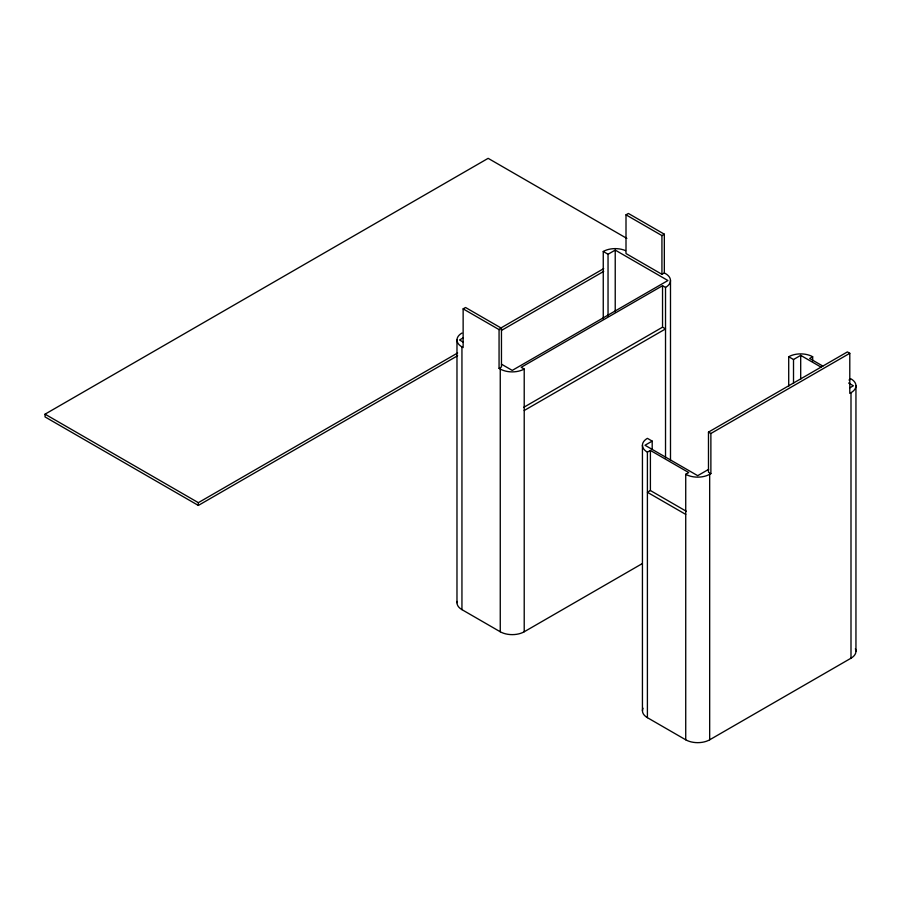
<?xml version="1.0" encoding="UTF-8"?>
<svg xmlns="http://www.w3.org/2000/svg" width="901" height="901" viewBox="0 0 901 901"><rect width="100%" height="100%" fill="white"/><g stroke="black" fill="none" stroke-linecap="round" stroke-linejoin="round"><path stroke-width="1.35" d="M457.629 355.726L198.344 505.427L45.05 416.926L45.05 414.167L488.151 158.339L626.848 238.416M463.137 308.874L465.535 307.489L501.463 328.223L501.463 366.944L499.064 368.329L499.064 329.608L463.137 308.874L463.137 347.583L461.943 346.896A16.939 9.776 0 0 1 461.943 333.066M626.004 214.832L628.402 213.458L664.33 234.192L664.33 272.913L661.931 274.298L626.004 253.553L626.004 214.832L661.931 235.578L664.33 234.192M463.137 337.909L459.544 339.981L463.137 342.053M603.253 319.033L603.253 251.48L608.04 254.251L615.225 250.095L667.923 280.526L512.241 370.401L501.463 364.184M45.05 414.167L198.344 502.668L457.629 352.967M500.235 328.369L603.704 268.622M499.064 329.608L501.463 328.223M501.452 330.43L603.704 271.392M665.524 457.753L665.524 287.43L662.539 285.707L521.217 367.293L524.213 369.027L524.213 631.77A16.939 9.776 0 0 1 500.258 631.77L461.943 609.639A16.939 9.776 0 0 1 457.122 601.451M523.661 407.376L662.539 327.187L665.524 328.921L524.213 410.507M652.189 449.543L652.189 441.107L645.003 445.252L697.701 475.672L708.648 469.353M788.713 386.304L788.713 356.751L793.511 359.51L800.696 355.366L821.048 367.124M685.729 739.8L647.402 717.669L647.402 452.167L650.398 450.432L688.713 472.563L685.729 474.286L685.729 739.8A16.939 9.776 0 0 0 709.673 739.8L850.995 658.214A16.939 9.776 0 0 0 855.376 648.765M812.668 360.896L812.668 356.751L809.672 358.474L822.85 366.088M849.789 353.293L710.878 433.494L710.878 473.599L708.479 472.214L708.479 432.108L847.402 351.908L849.789 353.293L849.789 393.399L850.995 392.701A16.939 9.776 0 0 0 850.995 378.87L848.99 380.031M686.325 511.284L650.398 490.538L647.402 492.273L685.729 514.392M849.733 387.892L853.382 385.786L848.596 383.026M685.729 474.286A16.939 9.776 0 0 0 709.673 474.286L710.878 473.599M524.213 631.77L642.379 563.542M664.33 272.913L665.524 273.611A16.939 9.776 0 0 1 665.524 287.43M708.479 432.108L710.878 433.494M652.189 441.107L647.402 438.337A16.939 9.776 0 0 0 647.402 452.167M499.064 368.329L500.258 369.027A16.939 9.776 0 0 0 524.213 369.027M855.95 385.786L855.95 651.299M850.995 392.701L850.995 658.214M800.696 355.366L800.696 379.253M793.511 359.51L793.511 383.432M709.673 474.286L709.673 739.8M670.49 280.526L670.49 460.366M662.539 285.707L662.539 327.187M661.931 235.578L661.931 274.298M650.398 450.432L650.398 490.538M642.436 445.252L642.436 710.754M615.225 250.095L615.225 311.937M608.04 254.251L608.04 316.172M500.258 369.027L500.258 631.77M461.943 346.896L461.943 609.639M456.976 339.981L456.976 602.724M198.344 502.668L198.344 505.427M603.253 251.48A16.939 9.776 0 0 1 625.542 250.636M647.402 717.669A16.939 9.776 0 0 1 643.021 708.231M788.713 356.751A16.939 9.776 0 0 1 812.668 356.751"/></g></svg>
